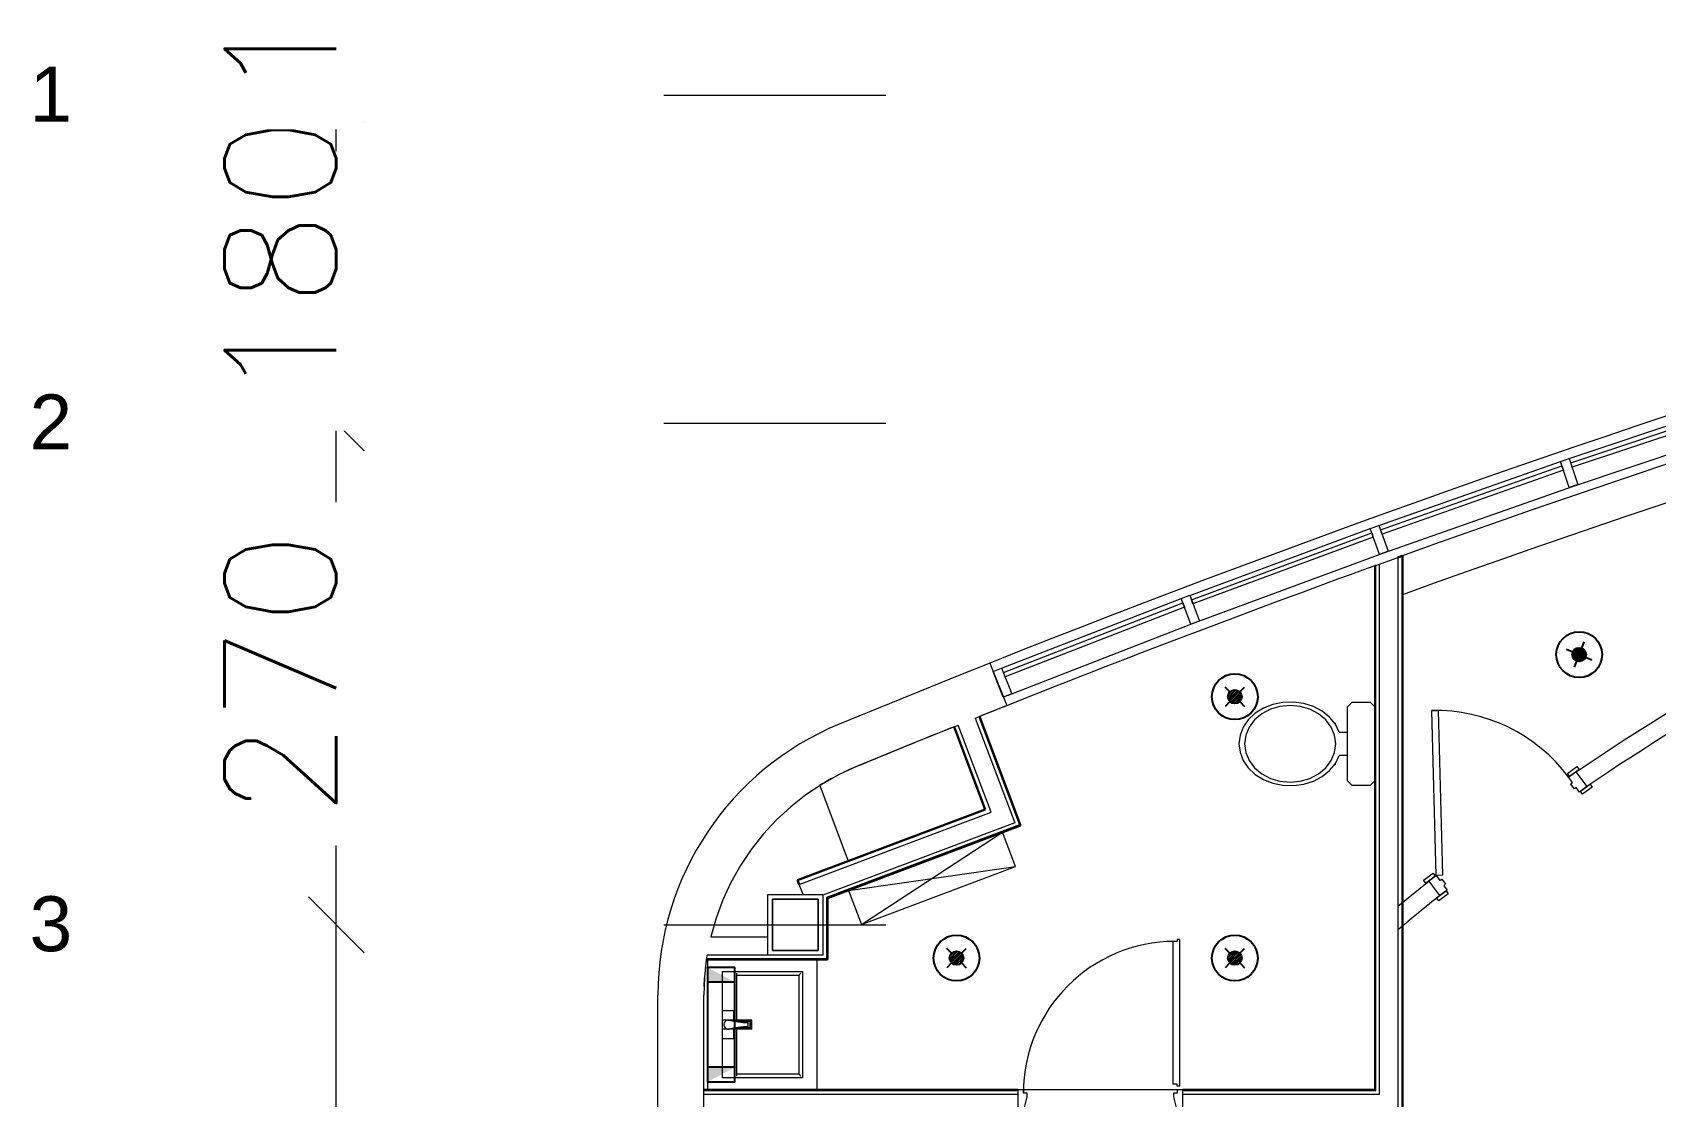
# Model space of a CAD drawing. Header units: millimetres. Extents: x 1722 to 7525, y 2254 to 6279.
# Drawn here: x 1734 to 2620, y 4891 to 5472 of the extents above; entities that cross this region are included whole.
import ezdxf

# ---------------------------------------------------------------- set-up
doc = ezdxf.new("R2010")
doc.units = ezdxf.units.MM
doc.layers.add('-LIGHT', color=6, linetype='Continuous')
doc.layers.add('-SYM', color=4, linetype='Continuous')
for name, color, linetype, lineweight in [('A-ANNO-DIMS', 211, 'Continuous', 9), ('A-CLNG', 13, 'Continuous', 9), ('A-DOOR', 31, 'Continuous', 9), ('A-DOOR-FRAM', 31, 'Continuous', 18), ('A-FLOR', 192, 'Continuous', 9), ('A-GENM', 13, 'Continuous', 9), ('A-GLAZ-CURT', 52, 'Continuous', 9), ('A-GLAZ-CWMG', 51, 'Continuous', 9), ('A-WALL', 113, 'Continuous', 9), ('A-WALL-FNSH', 113, 'Continuous', 30), ('A-WALL-PATT', 111, 'Continuous', 5), ('I-FURN', 30, 'Continuous', 9), ('I-WALL', 2, 'Continuous', 9), ('P-SANR-FIXT', 44, 'Continuous', 9), ('S-COLS', 52, 'Continuous', 9), ('S-GRID-IDEN', 1, 'Continuous', 9)]:
    doc.layers.add(name, color=color, linetype=linetype, lineweight=lineweight)
doc.styles.add('Arial', font='arial.ttf')
doc.styles.add('Arial_1', font='arial.ttf', dxfattribs={"height": 250})
doc.styles.add('roman-s', font='romans.shx')
doc.dimstyles.new('ax-2_5', dxfattribs={"dimscale": 304.8, "dimtxt": 255.06485, "dimasz": 0.984252, "dimexe": 0.984252, "dimexo": 0.656168, "dimgap": 0.574147, "dimtad": 1, "dimlfac": 0.001, "dimrnd": 0.01, "dimzin": 0, "dimdsep": 46, "dimtxsty": 'Arial_1', "dimblk1": 'OBLIQUE', "dimblk2": 'OBLIQUE', "dimsah": 1, "dimcen": 0.09, "dimdle": 0.984252, "dimazin": 0, "dimtfac": 1, "dimtdec": 4, "dimtix": 1, "dimtmove": 0, "dimatfit": 3, "dimfxl": 1, "dimtvp": 1, "dimtfill": 1, "dimtolj": 1, "dimtzin": 0, "dimarcsym": 2})
pattern_1 = [(45, (3847.724, 3993.578), (-10.6066, 10.6066), []), (135, (3847.724, 3993.578), (-10.6066, -10.6066), [])]

# ---------------------------------------------------------------- blocks, each defined once
blk = doc.blocks.new('za-IN-wood door-single panel - 90x210-5134375-08-Fourth Floor Level__18_90')
at = {"layer": 'A-DOOR'}
for p, q in [((0.42, 0.8914), (0.42, 0.8814)), ((0.434, 0.8914), (0.42, 0.8914)), ((0.434, 0.0914), (0.434, 0.8914)), ((0.396, 0.8814), (0.396, 0.1014)), ((0.42, 0.8814), (0.396, 0.8814)), ((0.42, 0.1014), (0.396, 0.1014)), ((0.42, 0.0914), (0.42, 0.1014)), ((0.434, 0.0914), (0.42, 0.0914)), ((-0.4, 0.0518), (-0.42, 0.0518)), ((-0.42, -0.0482), (-0.4, 0.0318)), ((-0.4, 0.0318), (-0.4, 0.0518)), ((0.42, 0.0518), (0.4, 0.0518)), ((0.4, 0.0518), (0.4, 0.0318)), ((0.4, 0.0318), (0.42, -0.0482))]:
    blk.add_line(p, q, dxfattribs=at)
blk.add_arc((0.408, 0.0534), 0.828, 90, 180, dxfattribs=at)
at = {"layer": 'A-DOOR-FRAM'}
for p, q in [((-0.42, 0.0718), (-0.45, 0.0718)), ((-0.45, 0.0718), (-0.45, -0.0782)), ((-0.42, 0.0518), (-0.42, 0.0718)), ((0.42, 0.0718), (0.42, 0.0518)), ((0.45, 0.0718), (0.42, 0.0718)), ((0.45, -0.0782), (0.45, 0.0718)), ((-0.45, -0.0782), (-0.42, -0.0782)), ((-0.42, -0.0782), (-0.42, -0.0482)), ((0.42, -0.0482), (0.42, -0.0782)), ((0.42, -0.0782), (0.45, -0.0782))]:
    blk.add_line(p, q, dxfattribs=at)
blk = doc.blocks.new('za-Column - se7_250b_280amm-4191843-08-Fourth Floor Level__18_90')
at = {"layer": 'S-COLS', "lineweight": 15}
for p, q in [((-0.15, 0.165), (0.15, 0.165)), ((-0.15, -0.165), (-0.15, 0.165)), ((-0.125, 0.14), (0.125, 0.14)), ((-0.125, -0.14), (-0.125, 0.14)), ((0.125, 0.14), (-0.125, 0.14)), ((-0.125, 0.14), (-0.125, -0.14)), ((0.125, 0.14), (0.125, -0.14)), ((0.125, -0.14), (0.125, 0.14)), ((0.15, 0.165), (0.15, -0.165)), ((0.15, -0.165), (-0.15, -0.165)), ((0.125, -0.14), (-0.125, -0.14)), ((-0.125, -0.14), (0.125, -0.14))]:
    blk.add_line(p, q, dxfattribs=at)
blk = doc.blocks.new('System Panel - Glazed-4636068-08-Fourth Floor Level__18_90')
at = {"layer": 'A-GLAZ-CURT'}
for p, q in [((-0.525, 0.0245), (-0.525, 0.0495)), ((-0.525, 0.0495), (0.525, 0.0495)), ((0.525, 0.0245), (-0.525, 0.0245)), ((0.525, 0.0495), (0.525, 0.0245))]:
    blk.add_line(p, q, dxfattribs=at)
blk = doc.blocks.new('Rectangular Mullion - 50mm x 150mm-4639644-08-Fourth Floor Level__18_90')
at = {"layer": 'A-GLAZ-CWMG'}
for p, q in [((-15.8475, 11.3091), (-14.8676, 11.6896)), ((-15.8156, 11.1606), (-14.7911, 11.5584))]:
    blk.add_line(p, q, dxfattribs=at)
blk = doc.blocks.new('Rectangular Mullion - 50mm x 150mm-4639526-08-Fourth Floor Level__18_90')
at = {"layer": 'A-GLAZ-CWMG'}
for p, q in [((-14.8208, 11.7074), (-13.8349, 12.0721)), ((-14.7911, 11.5584), (-13.7605, 11.9397))]:
    blk.add_line(p, q, dxfattribs=at)
blk = doc.blocks.new('Rectangular Mullion - 50mm x 150mm-4622986-08-Fourth Floor Level__18_90')
at = {"layer": 'A-GLAZ-CWMG'}
for p, q in [((-0.05, 0.075), (0, 0.075)), ((-0.05, -0.075), (-0.05, 0.075)), ((0, 0.075), (0, -0.075)), ((0, -0.075), (-0.05, -0.075))]:
    blk.add_line(p, q, dxfattribs=at)
blk = doc.blocks.new('Rectangular Mullion - 50mm x 150mm-4622980-08-Fourth Floor Level__18_90')
at = {"layer": 'A-GLAZ-CWMG'}
for p, q in [((0.025, 0.075), (-0.025, 0.075)), ((-0.025, 0.075), (-0.025, -0.075)), ((0.025, -0.075), (0.025, 0.075)), ((-0.025, -0.075), (0.025, -0.075))]:
    blk.add_line(p, q, dxfattribs=at)
blk = doc.blocks.new('_OBLIQUE')
at = {"color": 0, "linetype": 'ByBlock'}
blk.add_line((-0.5, -0.5), (0.5, 0.5), dxfattribs=at)
blk = doc.blocks.new('*D17')
at = {"layer": 'A-ANNO-DIMS', "color": 0, "lineweight": -2, "transparency": 16777216}
for p, q in [((237038.37, 439847.5), (237038.37, 440458.46)), ((237217.16, 440427.98), (237338.37, 440427.98)), ((237217.16, 439877.98), (237338.37, 439877.98))]:
    blk.add_line(p, q, dxfattribs=at)
at = {"layer": 'Defpoints', "color": 0, "transparency": 16777216}
for p in [(237017.16, 440427.98), (237038.37, 440427.98), (237017.16, 439877.98)]:
    blk.add_point(p, dxfattribs=at)
at = {"layer": 'A-ANNO-DIMS', "color": 0, "lineweight": -2, "transparency": 16777216, "xscale": 30.48, "yscale": 30.48, "zscale": 30.48}
for p, rotation in [((237038.37, 440427.98), 90), ((237038.37, 439877.98), 270)]:
    blk.add_blockref('_OBLIQUE', p, dxfattribs=dict(at, rotation=rotation))
at = {"layer": 'A-ANNO-DIMS', "color": 2, "transparency": 16777216, "insert": (237007.89, 440152.98), "char_height": 60.96, "attachment_point": 5, "rotation": 90, "style": 'roman-s', "bg_fill": 3, "box_fill_scale": 1.25, "bg_fill_color": 256, "bg_fill_true_color": 13158600, "bg_fill_transparency": 0}
blk.add_mtext('\\A1;550', dxfattribs=at)
blk = doc.blocks.new('*D18')
at = {"layer": 'A-ANNO-DIMS', "color": 0, "lineweight": -2, "transparency": 16777216}
for p, q in [((237038.37, 440397.5), (237038.37, 440732.46)), ((237217.16, 440701.98), (237338.37, 440701.98)), ((237217.16, 440427.98), (237338.37, 440427.98))]:
    blk.add_line(p, q, dxfattribs=at)
at = {"layer": 'Defpoints', "color": 0, "transparency": 16777216}
for p in [(237017.16, 440701.98), (237038.37, 440701.98), (237017.16, 440427.98)]:
    blk.add_point(p, dxfattribs=at)
at = {"layer": 'A-ANNO-DIMS', "color": 0, "lineweight": -2, "transparency": 16777216, "xscale": 30.48, "yscale": 30.48, "zscale": 30.48}
for p, rotation in [((237038.37, 440701.98), 90), ((237038.37, 440427.98), 270)]:
    blk.add_blockref('_OBLIQUE', p, dxfattribs=dict(at, rotation=rotation))
at = {"layer": 'A-ANNO-DIMS', "color": 2, "transparency": 16777216, "insert": (237007.89, 440564.98), "char_height": 60.96, "attachment_point": 5, "rotation": 90, "style": 'roman-s', "bg_fill": 3, "box_fill_scale": 1.25, "bg_fill_color": 256, "bg_fill_true_color": 13158600, "bg_fill_transparency": 0}
blk.add_mtext('\\A1;270', dxfattribs=at)
blk = doc.blocks.new('*D19')
at = {"layer": 'A-ANNO-DIMS', "color": 0, "lineweight": -2, "transparency": 16777216}
for p, q in [((237038.37, 440671.5), (237038.37, 440911.46)), ((237217.16, 440880.98), (237338.37, 440880.98)), ((237217.16, 440701.98), (237338.37, 440701.98))]:
    blk.add_line(p, q, dxfattribs=at)
at = {"layer": 'A-ANNO-DIMS', "color": 0, "lineweight": -2, "transparency": 16777216, "xscale": 30.48, "yscale": 30.48, "zscale": 30.48}
for p, rotation in [((237038.37, 440880.98), 90), ((237038.37, 440701.98), 270)]:
    blk.add_blockref('_OBLIQUE', p, dxfattribs=dict(at, rotation=rotation))
at = {"layer": 'A-ANNO-DIMS', "color": 2, "transparency": 16777216, "insert": (237007.89, 440791.48), "char_height": 60.96, "attachment_point": 5, "rotation": 90, "style": 'roman-s', "bg_fill": 3, "box_fill_scale": 1.25, "bg_fill_color": 256, "bg_fill_true_color": 13158600, "bg_fill_transparency": 0}
blk.add_mtext('\\A1;180', dxfattribs=at)
at = {"layer": 'Defpoints', "color": 0, "transparency": 16777216}
for p in [(237017.16, 440880.98), (237038.37, 440880.98), (237017.16, 440701.98)]:
    blk.add_point(p, dxfattribs=at)
blk = doc.blocks.new('*D20')
at = {"layer": 'A-ANNO-DIMS', "color": 0, "lineweight": -2, "transparency": 16777216}
for p, q in [((237038.37, 440850.5), (237038.37, 441061.46)), ((237217.16, 441030.98), (237338.37, 441030.98)), ((237217.16, 440880.98), (237338.37, 440880.98))]:
    blk.add_line(p, q, dxfattribs=at)
at = {"layer": 'A-ANNO-DIMS', "color": 0, "lineweight": -2, "transparency": 16777216, "xscale": 30.48, "yscale": 30.48, "zscale": 30.48}
for p, rotation in [((237038.37, 441030.98), 90), ((237038.37, 440880.98), 270)]:
    blk.add_blockref('_OBLIQUE', p, dxfattribs=dict(at, rotation=rotation))
at = {"layer": 'A-ANNO-DIMS', "color": 2, "transparency": 16777216, "insert": (237007.89, 440955.98), "char_height": 60.96, "attachment_point": 5, "rotation": 90, "style": 'roman-s', "bg_fill": 3, "box_fill_scale": 1.25, "bg_fill_color": 256, "bg_fill_true_color": 13158600, "bg_fill_transparency": 0}
blk.add_mtext('\\A1;150', dxfattribs=at)
at = {"layer": 'Defpoints', "color": 0, "transparency": 16777216}
for p in [(237017.16, 441030.98), (237038.37, 441030.98), (237017.16, 440880.98)]:
    blk.add_point(p, dxfattribs=at)
blk = doc.blocks.new('jsdfksdf')
at = {"layer": 'I-FURN'}
for p, q in [((138685.67, 434857.45), (138601.46, 434825.68)), ((138608.52, 434806.97), (138685.67, 434857.45)), ((138692.73, 434838.74), (138685.67, 434857.45)), ((138601.46, 434825.68), (138692.73, 434838.74)), ((138608.52, 434806.97), (138692.73, 434838.74)), ((138601.46, 434825.68), (138608.52, 434806.97))]:
    blk.add_line(p, q, dxfattribs=at)
blk = doc.blocks.new('le')
at = {"layer": '-SYM'}
h = blk.add_hatch(dxfattribs=at)
h.set_pattern_fill('ANSI31', color=256, scale=7.5, style=0)
h.set_pattern_definition([(45, (0, 0), (-0.66291, 0.66291), [])])
h.paths.add_polyline_path([(-3.6, 0), (3.6, 0, 1)])
h.paths.add_polyline_path([(3.6, 0), (-3.6, 0, 1)])
at = {"layer": '-SYM', "color": 3}
for p, q in [((-2.65, 2.65), (-5.3, 5.3)), ((2.65, 2.65), (5.3, 5.3)), ((-2.65, -2.65), (-5.3, -5.3)), ((2.65, -2.65), (5.3, -5.3))]:
    blk.add_line(p, q, dxfattribs=at)
at = {"layer": '-SYM'}
for radius in [12.5, 3.75]:
    blk.add_circle((0, 0), radius, dxfattribs=at)
blk = doc.blocks.new('FD')
at = {"layer": '-SYM'}
for p, q in [((-23.25, 7.5), (-23.25, -7.5)), ((23.25, 7.5), (23.25, -7.5))]:
    blk.add_line(p, q, dxfattribs=at)
blk.add_lwpolyline([(-31.25, -7.5), (31.25, -7.5), (31.25, 7.5), (-31.25, 7.5)], close=True, dxfattribs=at)
for points in [[(-23.25, 7.5), (-23.25, -7.5), (-31.25, -7.5)], [(-31.25, -7.5), (-31.25, 7.5), (-23.25, 7.5), (-31.25, -7.5)], [(23.25, 7.5), (23.25, -7.5), (31.25, -7.5)], [(31.25, -7.5), (31.25, 7.5), (23.25, 7.5), (31.25, -7.5)]]:
    blk.add_solid(points, dxfattribs=at)
blk = doc.blocks.new('za-IN-Partition MDF door-single panel - 100 x 210-6219148-08-Fourth Floor Level__18_90 -Furniure')
at = {"layer": 'A-DOOR'}
for p, q in [((-521.4, 73.2), (-456.4, 73.2)), ((-521.4, 53.2), (-521.4, 73.2)), ((-456.4, 53.2), (-521.4, 53.2)), ((-456.4, 73.2), (-456.4, 53.2)), ((456.3, 73.2), (521.3, 73.2)), ((456.3, 53.2), (456.3, 73.2)), ((521.3, 53.2), (456.3, 53.2)), ((521.3, 73.2), (521.3, 53.2)), ((-521.4, -46.8), (-456.4, -46.8)), ((-521.4, -66.8), (-521.4, -46.8)), ((-456.4, -66.8), (-521.4, -66.8)), ((-456.4, -46.8), (-456.4, -66.8)), ((-94.9, -764), (421.3, -26.7)), ((450, -46.8), (-66.2, -784.1)), ((421.3, -26.7), (450, -46.8)), ((456.3, -46.8), (521.3, -46.8)), ((456.3, -66.8), (456.3, -46.8)), ((521.3, -66.8), (456.3, -66.8)), ((521.3, -46.8), (521.3, -66.8)), ((-66.2, -784.1), (-94.9, -764))]:
    blk.add_line(p, q, dxfattribs=at)
blk.add_arc((450, -46.8), 900, 180, 235, dxfattribs=at)
at = {"layer": 'A-DOOR-FRAM'}
for p, q in [((-500, 53.2), (-450, 53.2)), ((-500, -46.8), (-500, 53.2)), ((-450, 53.2), (-450, 23.1)), ((-450, 23.1), (-437.3, 23.1)), ((-437.3, 23.1), (-437.3, -11.8)), ((437.3, 23.1), (450, 23.1)), ((437.3, -11.8), (437.3, 23.1)), ((450, 53.2), (500, 53.2)), ((450, 23.1), (450, 53.2)), ((500, 53.2), (500, -46.8)), ((-450, -46.8), (-500, -46.8)), ((-450, -11.8), (-450, -46.8)), ((-437.3, -11.8), (-450, -11.8)), ((450, -11.8), (437.3, -11.8)), ((450, -46.8), (450, -11.8)), ((500, -46.8), (450, -46.8))]:
    blk.add_line(p, q, dxfattribs=at)
blk = doc.blocks.new('A$C712001A8')
at = {"layer": 'A-DOOR', "rotation": 216.5236094318088}
blk.add_blockref('za-IN-Partition MDF door-single panel - 100 x 210-6219148-08-Fourth Floor Level__18_90 -Furniure', (-49261.1, 335.2), dxfattribs=at)
blk = doc.blocks.new('ax1')
at = {"layer": 'S-GRID-IDEN', "lineweight": 5, "char_height": 30, "width": 28.8607, "attachment_point": 1, "style": 'Arial'}
for s, insert in [('1', (236870.87, 440896.57)), ('2', (236870.87, 440717.57)), ('3', (236870.87, 440443.57))]:
    blk.add_mtext(s, dxfattribs=dict(at, insert=insert))
at = {"layer": 'A-ANNO-DIMS', "color": 1}
dim = blk.add_linear_dim(base=(237038.37, 440427.98), p1=(237017.16, 439877.98), p2=(237017.16, 440427.98), angle=90, dimstyle='ax-2_5', override={"dimtxt": 0.2, "dimasz": 0.1, "dimgap": 0, "dimdec": 0, "dimlfac": 1, "dimrnd": 10, "dimpost": '<>', "dimtxsty": 'roman-s', "dimdle": 0.1, "dimclrt": 2, "dimfxl": 6.25}, dxfattribs=at)
dim.commit()
dim.dimension.update_dxf_attribs({"geometry": '*D17', "text_midpoint": (237007.89, 440152.98)})
dim = blk.add_linear_dim(base=(237038.37, 440701.98), p1=(237017.16, 440427.98), p2=(237017.16, 440701.98), angle=90, dimstyle='ax-2_5', override={"dimtxt": 0.2, "dimasz": 0.1, "dimgap": 0, "dimdec": 0, "dimlfac": 1, "dimrnd": 10, "dimpost": '<>', "dimtxsty": 'roman-s', "dimdle": 0.1, "dimclrt": 2, "dimfxl": 6.25}, dxfattribs=at)
dim.commit()
dim.dimension.update_dxf_attribs({"geometry": '*D18', "text_midpoint": (237007.89, 440564.98)})
dim = blk.add_linear_dim(base=(237038.37, 440880.98), p1=(237017.16, 440701.98), p2=(237017.16, 440880.98), angle=90, dimstyle='ax-2_5', override={"dimtxt": 0.2, "dimasz": 0.1, "dimgap": 0, "dimdec": 0, "dimlfac": 1, "dimrnd": 10, "dimpost": '<>', "dimtxsty": 'roman-s', "dimdle": 0.1, "dimclrt": 2, "dimfxl": 6.25}, dxfattribs=at)
dim.commit()
dim.dimension.update_dxf_attribs({"geometry": '*D19', "text_midpoint": (237007.89, 440791.48)})
dim = blk.add_linear_dim(base=(237038.37, 441030.98), p1=(237017.16, 440880.98), p2=(237017.16, 441030.98), angle=90, dimstyle='ax-2_5', override={"dimtxt": 0.2, "dimasz": 0.1, "dimgap": 0, "dimdec": 0, "dimlfac": 1, "dimrnd": 10, "dimpost": '<>', "dimtxsty": 'roman-s', "dimdle": 0.1, "dimclrt": 2, "dimfxl": 6.25}, dxfattribs=at)
dim.commit()
dim.dimension.update_dxf_attribs({"geometry": '*D20', "text_midpoint": (237007.89, 440955.98)})

msp = doc.modelspace()

# ---------------------------------------------------------------- hatches: boundary and pattern name
at = {"layer": 'A-WALL-PATT'}
h = msp.add_hatch(dxfattribs=at)
h.set_pattern_fill('FP_37', color=256, scale=100, style=0, pattern_type=2)
h.set_pattern_definition(pattern_1)
h.paths.add_polyline_path([(2467.35, 4894.4), (2467.35, 5180.67), (2466.85, 5180.49), (2466.85, 4894.4)], flags=0)
h = msp.add_hatch(dxfattribs=at)
h.set_pattern_fill('FP_37', color=256, scale=100, style=0, pattern_type=2)
h.set_pattern_definition(pattern_1)
h.paths.add_polyline_path([(2272.85, 5038.53), (2273.32, 5038.71), (2250.89, 5098.16), (2250.43, 5097.97), (2272.68, 5039)], flags=0)
h = msp.add_hatch(dxfattribs=at)
h.set_pattern_fill('FP_37', color=256, scale=100, style=0, pattern_type=2)
h.set_pattern_definition(pattern_1)
h.paths.add_polyline_path([(2167.3, 4998.71), (2272.85, 5038.53), (2272.68, 5039), (2167.3, 4999.25)], flags=0)
h = msp.add_hatch(dxfattribs=at)
h.set_pattern_fill('FP_37', color=256, scale=100, style=0, pattern_type=2)
h.set_pattern_definition(pattern_1)
h.paths.add_polyline_path([(2167.3, 4965.4), (2167.8, 4965.4), (2167.8, 4998.9), (2167.3, 4998.71), (2167.3, 4965.9)], flags=0)
h = msp.add_hatch(dxfattribs=at)
h.set_pattern_fill('FP_37', color=256, scale=100, style=0, pattern_type=2)
h.set_pattern_definition(pattern_1)
h.paths.add_polyline_path([(2165.3, 4965.4), (2167.3, 4965.4), (2167.3, 4965.9), (2101.76, 4965.9), (2101.69, 4965.4), (2147.74, 4965.4)], flags=0)
h = msp.add_hatch(dxfattribs=at)
h.set_pattern_fill('FP_37', color=256, scale=100, style=0, pattern_type=2)
h.set_pattern_definition(pattern_1)
h.paths.add_polyline_path([(2467.35, 4893.9), (2467.35, 4894.4), (2361.85, 4894.4), (2361.85, 4893.9), (2465.17, 4893.9)], flags=0)
h.paths.add_polyline_path([(2271.85, 4893.9), (2271.85, 4894.4), (2100.3, 4894.4), (2100.3, 4893.9), (2253.55, 4893.9)], flags=0)

# ---------------------------------------------------------------- linework, layer by layer
at = {"layer": 'A-CLNG'}
for centre, radius, start, end in [((4800.3, -1264.71), 6834.6, 99.934934, 109.829461), ((2225.3, 4946.79), 125, 171.43427, 173.40038), ((2225.3, 4946.79), 125, 175.65793, 178.17287)]:
    msp.add_arc(centre, radius, start, end, dxfattribs=at)
at = {"layer": 'A-FLOR'}
msp.add_line((2163.6, 5060.4), (2179.14, 5019.21), dxfattribs=at)
for start, end in [(112.4402, 117.31493), (118.65162, 122.09215)]:
    msp.add_arc((2235.3, 4946.07), 135, start, end, dxfattribs=at)
at = {"layer": 'A-WALL', "color": 7, "lineweight": 15}
for p, q in [((2469.35, 5181.39), (2479.35, 5185)), ((2479.35, 5185), (2479.35, 3836.9)), ((2469.35, 4891.9), (2469.35, 5181.39)), ((2256.47, 5127.31), (2265.72, 5104.08)), ((2248.57, 5097.23), (2250.43, 5097.97)), ((2248.57, 5097.23), (2270.1, 5040.16)), ((2236.97, 5092.56), (2239.29, 5093.5)), ((2257.21, 5045.99), (2239.29, 5093.5)), ((2152.42, 5006.46), (2257.21, 5045.99)), ((2270.1, 5040.16), (2165.27, 5000.62)), ((2154.52, 5000.9), (2152.42, 5006.46)), ((2104.1, 4977.9), (2135.3, 4977.9)), ((2135.3, 4967.9), (2102.07, 4967.9)), ((2075.3, 2455.98), (2075.3, 4946.07)), ((2100.3, 4891.9), (2271.85, 4891.9)), ((2361.85, 4891.9), (2469.35, 4891.9))]:
    msp.add_line(p, q, dxfattribs=at)
at = {"layer": 'A-WALL', "color": 10}
for p, q in [((2467.35, 5180.67), (2469.35, 5181.39)), ((2467.35, 4893.9), (2467.35, 5180.67)), ((2250.43, 5097.97), (2272.68, 5039)), ((2272.68, 5039), (2167.3, 4999.25)), ((2167.3, 4999.25), (2167.3, 4965.9)), ((2167.3, 4965.9), (2101.76, 4965.9)), ((2100.3, 4893.9), (2271.85, 4893.9)), ((2361.85, 4893.9), (2467.35, 4893.9))]:
    msp.add_line(p, q, dxfattribs=at)
at = {"layer": 'A-WALL'}
msp.add_line((2100.3, 3824.4), (2100.3, 4946.07), dxfattribs=at)
at = {"layer": 'A-WALL', "color": 7, "lineweight": 15, "flags": 128}
for points in [[(2576.62, 5067.88), (2602.95, 5085.45), (2635.49, 5105.77), (2668.63, 5125.11), (2702.33, 5143.44), (2736.57, 5160.74), (2771.32, 5177.01), (2806.54, 5192.22), (2842.2, 5206.37), (2878.27, 5219.43), (2914.72, 5231.4)], [(2250.43, 5097.97), (2250.66, 5098.07), (2250.89, 5098.16)], [(2265.72, 5104.08), (2258.3, 5101.12), (2250.89, 5098.16)], [(2236.97, 5092.56), (2210.34, 5081.76), (2183.76, 5070.85)], [(2183.76, 5070.85), (2174.15, 5066.43), (2164.9, 5061.27), (2156.09, 5055.4), (2147.77, 5048.86), (2139.99, 5041.68), (2132.79, 5033.92), (2126.22, 5025.62), (2120.33, 5016.83), (2115.14, 5007.61), (2110.68, 4998), (2107, 4988.08), (2104.1, 4977.9)], [(2479.35, 4994.65), (2496.3, 5008.32)], [(2101.69, 4965.4), (2100.64, 4955.76), (2100.3, 4946.07)]]:
    msp.add_lwpolyline(points, dxfattribs=at)
at = {"layer": 'A-WALL', "color": 7, "lineweight": 15}
for centre, radius, start, end in [((4800.3, -1264.71), 6879.6, 93.41665, 112.440217), ((3294.09, 4015.1), 1264.09, 103.47339, 124.25673), ((2235.3, 4946.07), 160, 112.4402, 180), ((3294.09, 4015.1), 1264.09, 128.79049, 130.13006), ((2235.3, 4946.07), 135, 170.69488, 171.76845)]:
    msp.add_arc(centre, radius, start, end, dxfattribs=at)
at = {"layer": 'A-WALL'}
for start, end in [(99.794057, 109.769639), (109.902897, 111.834429), (111.959868, 112.440201)]:
    msp.add_arc((4800.3, -1264.71), 6854.6, start, end, dxfattribs=at)
at = {"layer": 'A-WALL-FNSH'}
for p, q in [((2479.35, 5185), (2481.85, 5185.9)), ((2481.85, 5185.9), (2481.85, 3839.4)), ((2466.85, 5180.49), (2467.35, 5180.67)), ((2466.85, 4894.4), (2466.85, 5180.49)), ((2250.89, 5098.16), (2273.32, 5038.71)), ((2253.99, 5047.45), (2236.97, 5092.56)), ((2151.54, 5008.8), (2253.99, 5047.45)), ((2273.32, 5038.71), (2167.8, 4998.9)), ((2152.42, 5006.46), (2151.54, 5008.8)), ((2167.8, 4998.9), (2167.8, 4965.4)), ((2167.8, 4965.4), (2101.69, 4965.4)), ((2100.3, 4894.4), (2271.85, 4894.4)), ((2361.85, 4894.4), (2466.85, 4894.4))]:
    msp.add_line(p, q, dxfattribs=at)
at = {"layer": 'I-WALL'}
msp.add_line((2358.85, 4894.4), (2274.85, 4894.4), dxfattribs=at)

# ---------------------------------------------------------------- block references
at = {"layer": 'A-DOOR', "xscale": 100, "yscale": 100, "zscale": 100}
msp.add_blockref('za-IN-wood door-single panel - 90x210-5134375-08-Fourth Floor Level__18_90', (2316.85, 4887.22), dxfattribs=at)
at = {"layer": 'A-GLAZ-CURT'}
for p, xscale, yscale, zscale, rotation in [((2625.06, 5248.54), 100, 100, 100, 18.46786100154438), ((2521.01, 5212.86), 99.99999999999999, 99.99999999999999, 99.99999999999999, 19.38565750174469), ((2417.54, 5175.52), 100, 100, 100, 20.30345400194585), ((2314.69, 5136.53), 100, 100, 100, 21.22125050214708)]:
    msp.add_blockref('System Panel - Glazed-4636068-08-Fourth Floor Level__18_90', p, dxfattribs=dict(at, xscale=xscale, yscale=yscale, zscale=zscale, rotation=rotation))
at = {"layer": 'A-GLAZ-CWMG'}
for name, p, xscale, yscale, zscale, rotation in [('Rectangular Mullion - 50mm x 150mm-4639526-08-Fourth Floor Level__18_90', (4016.64, 4021.39), 99.99999999999994, 99.99999999999994, 99.99999999999994, 358.1644069995987), ('Rectangular Mullion - 50mm x 150mm-4639526-08-Fourth Floor Level__18_90', (3932.07, 4008.16), 100, 100, 100, 359.0822034997988), ('Rectangular Mullion - 50mm x 150mm-4622986-08-Fourth Floor Level__18_90', (2261.09, 5115.69), 100, 100, 100, 201.6905811733731)]:
    msp.add_blockref(name, p, dxfattribs=dict(at, xscale=xscale, yscale=yscale, zscale=zscale, rotation=rotation))
at = {"layer": 'A-GLAZ-CWMG', "extrusion": (0, 0, -1), "xscale": 100, "yscale": 100, "zscale": 100}
for p, rotation in [((-2572.89, 5231.11), 161.0732407483558), ((-2469.12, 5194.6), 160.1554442481545), ((-2365.96, 5156.43), 159.2376477479533)]:
    msp.add_blockref('Rectangular Mullion - 50mm x 150mm-4622980-08-Fourth Floor Level__18_90', p, dxfattribs=dict(at, rotation=rotation))
at = {"layer": 'A-GLAZ-CWMG', "xscale": 100, "yscale": 100, "zscale": 100}
for name in ['Rectangular Mullion - 50mm x 150mm-4639526-08-Fourth Floor Level__18_90', 'Rectangular Mullion - 50mm x 150mm-4639644-08-Fourth Floor Level__18_90']:
    msp.add_blockref(name, (3847.72, 3993.58), dxfattribs=at)
at = {"layer": 'S-COLS', "xscale": 100, "yscale": 100, "zscale": 100}
msp.add_blockref('za-Column - se7_250b_280amm-4191843-08-Fourth Floor Level__18_90', (2150.3, 4984.4), dxfattribs=at)

# ---------------------------------------------------------------- next in the draw order: block references
at = {"layer": 'S-GRID-IDEN'}
msp.add_blockref('ax1', (-235138.74, -435443.58), dxfattribs=at)

# ---------------------------------------------------------------- next in the draw order: linework, layer by layer
at = {"layer": 'A-GENM'}
msp.add_line((2124.48, 4928.76), (2124.48, 4931.05), dxfattribs=at)
for centre, radius, start, end in [((2113.84, 4929.9), 2.54, 90, 291.38903), ((2125.11, 4977.25), 46.21, 255.88089, 269.21256), ((2124.53, 4887.13), 41.63, 90.07323, 104.87828)]:
    msp.add_arc(centre, radius, start, end, dxfattribs=at)
at = {"layer": 'P-SANR-FIXT'}
for p, q in [((2454.15, 5105.78), (2451.61, 5103.24)), ((2464.31, 5105.78), (2454.15, 5105.78)), ((2466.35, 5103.74), (2464.31, 5105.78)), ((2451.61, 5103.24), (2451.61, 5063.24)), ((2445.26, 5094.27), (2444.97, 5094.27)), ((2445.26, 5093.83), (2445.26, 5094.27)), ((2447.34, 5089.59), (2451.61, 5089.59)), ((2444.97, 5072.21), (2445.26, 5072.21)), ((2445.26, 5072.21), (2445.26, 5072.66)), ((2451.61, 5076.89), (2447.34, 5076.89)), ((2451.61, 5063.24), (2454.15, 5060.7)), ((2464.31, 5060.7), (2466.35, 5062.74)), ((2454.15, 5060.7), (2464.31, 5060.7)), ((2102.3, 4964.9), (2102.3, 4894.9)), ((2162.3, 4894.9), (2162.3, 4964.9)), ((2110.3, 4959), (2154.3, 4959)), ((2110.3, 4959), (2110.3, 4900.8)), ((2118.3, 4932.44), (2118.3, 4958)), ((2118.3, 4957), (2152.3, 4957)), ((2152.3, 4957), (2152.3, 4902.8)), ((2154.3, 4959), (2154.3, 4900.8)), ((2116.65, 4937.52), (2110.3, 4937.52)), ((2116.65, 4932.44), (2116.65, 4937.52)), ((2126.58, 4932.44), (2110.3, 4932.44)), ((2113.47, 4932.44), (2113.47, 4932.41)), ((2126.49, 4931.84), (2124.25, 4932)), ((2124.25, 4927.8), (2126.49, 4927.96)), ((2125.49, 4931.7), (2125.49, 4928.11)), ((2126.56, 4931.82), (2125.75, 4931.7)), ((2125.75, 4931.7), (2125.75, 4928.1)), ((2125.75, 4928.1), (2126.56, 4927.99)), ((2126.56, 4927.99), (2126.56, 4931.82)), ((2126.58, 4927.36), (2126.58, 4932.44)), ((2126.58, 4927.98), (2126.58, 4931.82)), ((2126.58, 4927.36), (2110.3, 4927.36)), ((2110.3, 4922.28), (2116.65, 4922.28)), ((2113.47, 4927.39), (2113.47, 4927.36)), ((2116.65, 4922.28), (2116.65, 4927.36)), ((2118.3, 4901.8), (2118.3, 4927.36)), ((2152.3, 4902.8), (2118.3, 4902.8)), ((2154.3, 4900.8), (2110.3, 4900.8))]:
    msp.add_line(p, q, dxfattribs=at)
at = {"layer": 'P-SANR-FIXT', "flags": 128}
for points in [[(2447.34, 5089.59), (2445.2, 5093.91), (2442.04, 5097.79), (2437.99, 5101.07), (2433.2, 5103.6), (2427.89, 5105.29), (2422.27, 5106.06), (2416.58, 5105.88), (2411.05, 5104.75), (2405.91, 5102.74), (2401.38, 5099.91), (2397.64, 5096.39), (2394.86, 5092.32), (2393.14, 5087.88), (2392.56, 5083.24)], [(2445.39, 5083.24), (2444.76, 5087.9), (2442.92, 5092.33), (2439.96, 5096.31), (2436.02, 5099.62), (2431.3, 5102.12), (2426.03, 5103.67), (2420.5, 5104.2), (2414.96, 5103.67), (2409.7, 5102.12), (2404.98, 5099.62), (2401.03, 5096.31), (2398.07, 5092.33), (2396.23, 5087.9), (2395.6, 5083.24)], [(2445.26, 5093.83), (2445.11, 5094.05), (2444.97, 5094.27)], [(2392.56, 5083.24), (2393.14, 5078.6), (2394.86, 5074.16), (2397.64, 5070.09), (2401.38, 5066.57), (2405.91, 5063.74), (2411.05, 5061.73), (2416.58, 5060.61), (2422.27, 5060.43), (2427.89, 5061.2), (2433.2, 5062.88), (2437.99, 5065.42), (2442.04, 5068.69), (2445.2, 5072.57), (2447.34, 5076.89)], [(2395.6, 5083.24), (2396.23, 5078.58), (2398.07, 5074.15), (2401.03, 5070.18), (2404.98, 5066.86), (2409.7, 5064.36), (2414.96, 5062.81), (2420.5, 5062.29), (2426.03, 5062.81), (2431.3, 5064.36), (2436.02, 5066.86), (2439.96, 5070.18), (2442.92, 5074.15), (2444.76, 5078.58), (2445.39, 5083.24)], [(2444.97, 5072.21), (2445.11, 5072.43), (2445.26, 5072.66)], [(2113.47, 4932.41), (2113.54, 4932.42), (2113.62, 4932.43)], [(2113.84, 4932.44), (2114.08, 4932.43), (2114.31, 4932.4), (2114.54, 4932.34), (2114.77, 4932.27)], [(2124.25, 4932), (2121.45, 4932.1), (2118.88, 4932.25), (2116.65, 4932.44)], [(2125.49, 4928.11), (2121.01, 4928.08), (2117, 4927.99)], [(2117.13, 4931.81), (2121.01, 4931.72), (2125.49, 4931.7)], [(2125.49, 4931.7), (2125.62, 4931.7), (2125.75, 4931.7)], [(2125.75, 4928.1), (2125.62, 4928.11), (2125.49, 4928.11)], [(2126.49, 4931.84), (2126.52, 4931.84), (2126.55, 4931.83), (2126.57, 4931.83), (2126.58, 4931.83), (2126.57, 4931.82), (2126.56, 4931.82)], [(2126.49, 4927.96), (2126.52, 4927.96), (2126.55, 4927.97), (2126.57, 4927.97), (2126.58, 4927.98), (2126.57, 4927.98), (2126.56, 4927.99)], [(2113.62, 4927.37), (2113.54, 4927.38), (2113.47, 4927.39)], [(2114.77, 4927.54), (2114.54, 4927.46), (2114.31, 4927.41), (2114.08, 4927.37), (2113.84, 4927.36)], [(2116.65, 4927.36), (2118.88, 4927.56), (2121.45, 4927.71), (2124.25, 4927.8)]]:
    msp.add_lwpolyline(points, dxfattribs=at)
at = {"layer": 'P-SANR-FIXT'}
for points in [[(2153.3, 4958), (2153.21, 4957.91), (2153.08, 4957.78), (2152.91, 4957.62), (2152.81, 4957.52), (2152.74, 4957.45), (2152.67, 4957.37), (2152.6, 4957.31), (2152.54, 4957.25), (2152.49, 4957.19), (2152.43, 4957.13), (2152.37, 4957.07), (2152.31, 4957.02), (2152.3, 4957), (2152.3, 4957)], [(2153.3, 4901.8), (2153.21, 4901.89), (2153.08, 4902.02), (2152.91, 4902.19), (2152.81, 4902.28), (2152.74, 4902.36), (2152.67, 4902.43), (2152.6, 4902.49), (2152.54, 4902.55), (2152.49, 4902.61), (2152.43, 4902.67), (2152.37, 4902.73), (2152.31, 4902.78), (2152.3, 4902.8), (2152.3, 4902.8)]]:
    msp.add_open_spline(points, degree=3, knots=[0, 0, 0, 0, 0.166667, 0.25, 0.333333, 0.375, 0.416667, 0.5, 0.541667, 0.583333, 0.666667, 0.75, 0.833333, 1, 1, 1, 1], dxfattribs=at)

# ---------------------------------------------------------------- next in the draw order: block references
at = {"layer": '-LIGHT', "color": 2, "xscale": 0.1, "yscale": 0.1, "zscale": 0.1}
msp.add_blockref('A$C712001A8', (7465.3, 5000.9), dxfattribs=at)
at = {"layer": '-LIGHT', "color": 2, "rotation": 23.06248061066536}
msp.add_blockref('le', (2578.34, 5131.97), dxfattribs=at)
at = {"layer": '-LIGHT'}
for p in [(2390.3, 5108.94), (2238.3, 4966.25), (2390.3, 4966.25)]:
    msp.add_blockref('le', p, dxfattribs=at)
at = {"layer": '-LIGHT', "rotation": 270}
msp.add_blockref('FD', (2109.8, 4929.9), dxfattribs=at)
at = {"layer": 'I-FURN'}
msp.add_blockref('jsdfksdf', (-136422.17, -429822.45), dxfattribs=at)

doc.saveas('drawing.dxf')
